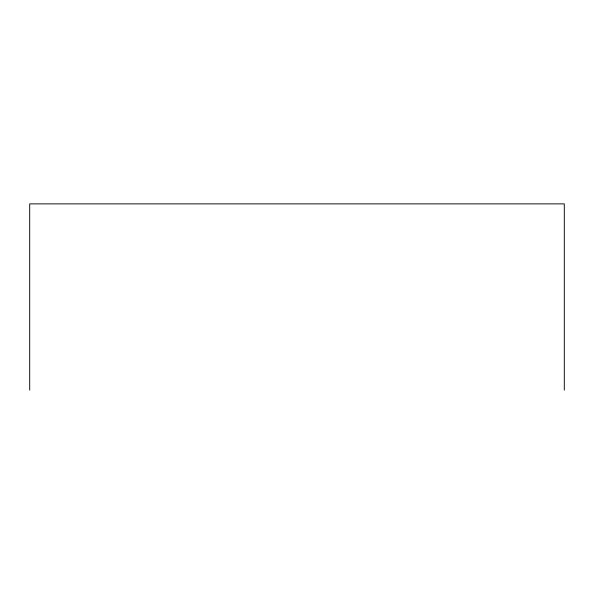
<?xml version="1.0" encoding="UTF-8"?>
<svg xmlns="http://www.w3.org/2000/svg" width="594" height="594" viewBox="0 0 594 594"><rect width="100%" height="100%" fill="white"/><g stroke="black" fill="none" stroke-linecap="round" stroke-linejoin="round"><path stroke-width="0.89" d="M564.3 390.124L564.3 203.876L29.7 203.876L29.7 390.124"/></g></svg>
